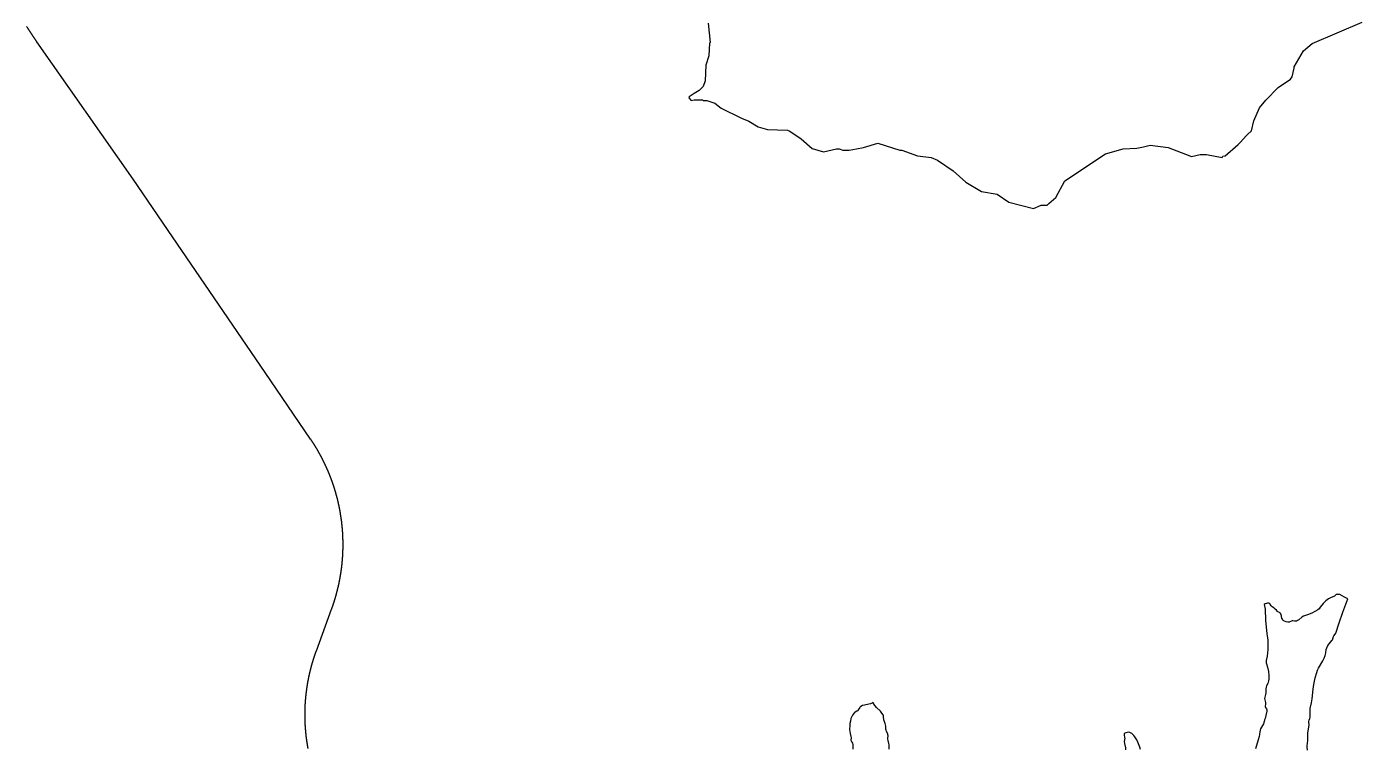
# Model space of a CAD drawing. Header units: millimetres. Extents: x 341818 to 347703, y 7370458 to 7377443.
# Drawn here: x 343151 to 345404, y 7371674 to 7372890 of the extents above; entities that cross this region are included whole.
import ezdxf

# ---------------------------------------------------------------- set-up
doc = ezdxf.new("R2010")
doc.units = ezdxf.units.MM
doc.layers.add('MONTANHÃO', color=220, linetype='Continuous')

msp = doc.modelspace()

# ---------------------------------------------------------------- linework, layer by layer
at = {"layer": 'MONTANHÃO'}
for points in [[(343625.6, 7371674.1), (343625.5, 7371674.5), (343625.4, 7371675), (343625.3, 7371675.5), (343625.3, 7371676), (343625.2, 7371676.4), (343625.1, 7371676.9), (343625, 7371677.4), (343624.9, 7371677.9), (343624.8, 7371678.4), (343624.8, 7371678.8), (343624.7, 7371679.3), (343624.6, 7371679.8), (343624.5, 7371680.3), (343624.4, 7371680.8), (343624.4, 7371681.2), (343624.3, 7371681.7), (343624.2, 7371682.2), (343624.1, 7371682.7), (343624.1, 7371683.2), (343624, 7371683.6), (343623.9, 7371684.1), (343623.8, 7371684.6), (343623.8, 7371685.1), (343623.7, 7371685.6), (343623.6, 7371686.1), (343623.6, 7371686.5), (343623.5, 7371687), (343623.4, 7371687.5), (343623.4, 7371688), (343623.3, 7371688.5), (343623.2, 7371688.9), (343623.2, 7371689.4), (343623.1, 7371689.9), (343623, 7371690.4), (343623, 7371690.9), (343622.9, 7371691.4), (343622.8, 7371691.8), (343622.8, 7371692.3), (343622.7, 7371692.8), (343622.7, 7371693.3), (343622.6, 7371693.8), (343622.6, 7371694.3), (343622.5, 7371694.7), (343622.4, 7371695.2), (343622.4, 7371695.7), (343622.3, 7371696.2), (343622.3, 7371696.7), (343622.2, 7371697.2), (343622.2, 7371697.6), (343622.1, 7371698.1), (343622.1, 7371698.6), (343622, 7371699.1), (343622, 7371699.6), (343621.9, 7371700.1), (343621.9, 7371700.5), (343621.8, 7371701), (343621.8, 7371701.5), (343621.7, 7371702), (343621.7, 7371702.5), (343621.6, 7371703), (343621.6, 7371703.5), (343621.6, 7371703.9), (343621.5, 7371704.4), (343621.5, 7371704.9), (343621.4, 7371705.4), (343621.4, 7371705.9), (343621.4, 7371706.4), (343621.3, 7371706.8), (343621.3, 7371707.3), (343621.2, 7371707.8), (343621.2, 7371708.3), (343621.2, 7371708.8), (343621.1, 7371709.3), (343621.1, 7371709.8), (343621.1, 7371710.2), (343621, 7371710.7), (343621, 7371711.2), (343621, 7371711.7), (343621, 7371712.2), (343620.9, 7371712.7), (343620.9, 7371713.2), (343620.9, 7371713.6), (343620.8, 7371714.1), (343620.8, 7371714.6), (343620.8, 7371715.1), (343620.8, 7371715.6), (343620.7, 7371716.1), (343620.7, 7371716.6), (343620.7, 7371717), (343620.7, 7371717.5), (343620.7, 7371718), (343620.6, 7371718.5), (343620.6, 7371719), (343620.6, 7371719.5), (343620.6, 7371720), (343620.6, 7371720.4), (343620.6, 7371720.9), (343620.5, 7371721.4), (343620.5, 7371721.9), (343620.5, 7371722.4), (343620.5, 7371722.9), (343620.5, 7371723.4), (343620.5, 7371723.9), (343620.5, 7371724.3), (343620.5, 7371724.8), (343620.4, 7371725.3), (343620.4, 7371725.8), (343620.4, 7371726.3), (343620.4, 7371726.8), (343620.4, 7371727.3), (343620.4, 7371727.7), (343620.4, 7371728.2), (343620.4, 7371728.7), (343620.4, 7371729.2), (343620.4, 7371729.7), (343620.4, 7371730.2), (343620.4, 7371730.7), (343620.4, 7371731.2), (343620.4, 7371731.6), (343620.4, 7371732.1), (343620.4, 7371732.6), (343620.4, 7371733.1), (343620.4, 7371733.6), (343620.4, 7371734.1), (343620.4, 7371734.6), (343620.4, 7371735), (343620.4, 7371735.5), (343620.4, 7371736), (343620.4, 7371736.5), (343620.5, 7371737), (343620.5, 7371737.5), (343620.5, 7371738), (343620.5, 7371738.5), (343620.5, 7371738.9), (343620.5, 7371739.4), (343620.5, 7371739.9), (343620.5, 7371740.4), (343620.6, 7371740.9), (343620.6, 7371741.4), (343620.6, 7371741.9), (343620.6, 7371742.3), (343620.6, 7371742.8), (343620.6, 7371743.3), (343620.7, 7371743.8), (343620.7, 7371744.3), (343620.7, 7371744.8), (343620.7, 7371745.3), (343620.7, 7371745.7), (343620.8, 7371746.2), (343620.8, 7371746.7), (343620.8, 7371747.2), (343620.8, 7371747.7), (343620.9, 7371748.2), (343620.9, 7371748.7), (343620.9, 7371749.1), (343621, 7371749.6), (343621, 7371750.1), (343621, 7371750.6), (343621, 7371751.1), (343621.1, 7371751.6), (343621.1, 7371752.1), (343621.1, 7371752.5), (343621.2, 7371753), (343621.2, 7371753.5), (343621.2, 7371754), (343621.3, 7371754.5), (343621.3, 7371755), (343621.4, 7371755.5), (343621.4, 7371755.9), (343621.4, 7371756.4), (343621.5, 7371756.9), (343621.5, 7371757.4), (343621.6, 7371757.9), (343621.6, 7371758.4), (343621.6, 7371758.9), (343621.7, 7371759.3), (343621.7, 7371759.8), (343621.8, 7371760.3), (343621.8, 7371760.8), (343621.9, 7371761.3), (343621.9, 7371761.8), (343622, 7371762.2), (343622, 7371762.7), (343622.1, 7371763.2), (343622.1, 7371763.7), (343622.2, 7371764.2), (343622.2, 7371764.7), (343622.3, 7371765.1), (343622.3, 7371765.6), (343622.4, 7371766.1), (343622.4, 7371766.6), (343622.5, 7371767.1), (343622.5, 7371767.6), (343622.6, 7371768), (343622.7, 7371768.5), (343622.7, 7371769), (343622.8, 7371769.5), (343622.8, 7371770), (343622.9, 7371770.5), (343623, 7371770.9), (343623, 7371771.4), (343623.1, 7371771.9), (343623.2, 7371772.4), (343623.2, 7371772.9), (343623.3, 7371773.4), (343623.4, 7371773.8), (343623.4, 7371774.3), (343623.5, 7371774.8), (343623.6, 7371775.3), (343623.6, 7371775.8), (343623.7, 7371776.2), (343623.8, 7371776.7), (343623.8, 7371777.2), (343623.9, 7371777.7), (343624, 7371778.2), (343624.1, 7371778.7), (343624.1, 7371779.1), (343624.2, 7371779.6), (343624.3, 7371780.1), (343624.4, 7371780.6), (343624.4, 7371781.1), (343624.5, 7371781.5), (343624.6, 7371782), (343624.7, 7371782.5), (343624.8, 7371783), (343624.8, 7371783.5), (343624.9, 7371783.9), (343625, 7371784.4), (343625.1, 7371784.9), (343625.2, 7371785.4), (343625.3, 7371785.9), (343625.3, 7371786.3), (343625.4, 7371786.8), (343625.5, 7371787.3), (343625.6, 7371787.8), (343625.7, 7371788.2), (343625.8, 7371788.7), (343625.9, 7371789.2), (343626, 7371789.7), (343626.1, 7371790.2), (343626.2, 7371790.6), (343626.2, 7371791.1), (343626.3, 7371791.6), (343626.4, 7371792.1), (343626.5, 7371792.5), (343626.6, 7371793), (343626.7, 7371793.5), (343626.8, 7371794), (343626.9, 7371794.5), (343627, 7371794.9), (343627.1, 7371795.4), (343627.2, 7371795.9), (343627.3, 7371796.4), (343627.4, 7371796.8), (343627.5, 7371797.3), (343627.6, 7371797.8), (343627.7, 7371798.3), (343627.8, 7371798.7), (343627.9, 7371799.2), (343628.1, 7371799.7), (343628.2, 7371800.2), (343628.3, 7371800.6), (343628.4, 7371801.1), (343628.5, 7371801.6), (343628.6, 7371802.1), (343628.7, 7371802.5), (343628.8, 7371803), (343628.9, 7371803.5), (343629, 7371803.9), (343629.2, 7371804.4), (343629.3, 7371804.9), (343629.4, 7371805.4), (343629.5, 7371805.8), (343629.6, 7371806.3), (343629.7, 7371806.8), (343629.9, 7371807.3), (343630, 7371807.7), (343630.1, 7371808.2), (343630.2, 7371808.7), (343630.3, 7371809.1), (343630.5, 7371809.6), (343630.6, 7371810.1), (343630.7, 7371810.6), (343630.8, 7371811), (343631, 7371811.5), (343631.1, 7371812), (343631.2, 7371812.4), (343631.3, 7371812.9), (343631.5, 7371813.4), (343631.6, 7371813.8), (343631.7, 7371814.3), (343631.9, 7371814.8), (343632, 7371815.2), (343632.1, 7371815.7), (343632.2, 7371816.2), (343632.4, 7371816.7), (343632.5, 7371817.1), (343632.6, 7371817.6), (343632.8, 7371818.1), (343632.9, 7371818.5), (343633.1, 7371819), (343633.2, 7371819.5), (343633.3, 7371819.9), (343633.5, 7371820.4), (343633.6, 7371820.9), (343633.8, 7371821.3), (343633.9, 7371821.8), (343634, 7371822.3), (343634.2, 7371822.7), (343634.3, 7371823.2), (343634.5, 7371823.6), (343634.6, 7371824.1), (343634.8, 7371824.6), (343634.9, 7371825), (343635, 7371825.5), (343635.2, 7371826), (343635.3, 7371826.4), (343635.5, 7371826.9), (343635.6, 7371827.4), (343635.8, 7371827.8), (343635.9, 7371828.3), (343636.1, 7371828.7), (343636.3, 7371829.2), (343636.4, 7371829.7), (343636.6, 7371830.1), (343636.7, 7371830.6), (343636.9, 7371831.1), (343637, 7371831.5), (343637.2, 7371832), (343637.3, 7371832.4), (343637.5, 7371832.9), (343637.7, 7371833.4), (343637.8, 7371833.8), (343638, 7371834.3), (343638.1, 7371834.7), (343638.3, 7371835.2), (343638.5, 7371835.7), (343638.6, 7371836.1), (343638.8, 7371836.6), (343639, 7371837), (343639.1, 7371837.5), (343639.3, 7371837.9), (343639.5, 7371838.4), (343665.3, 7371908.9), (343665.5, 7371909.4), (343665.6, 7371909.9), (343665.8, 7371910.3), (343666, 7371910.8), (343666.1, 7371911.2), (343666.3, 7371911.7), (343666.4, 7371912.2), (343666.6, 7371912.6), (343666.8, 7371913.1), (343666.9, 7371913.5), (343667.1, 7371914), (343667.3, 7371914.5), (343667.4, 7371914.9), (343667.6, 7371915.4), (343667.7, 7371915.9), (343667.9, 7371916.3), (343668, 7371916.8), (343668.2, 7371917.3), (343668.4, 7371917.7), (343668.5, 7371918.2), (343668.7, 7371918.6), (343668.8, 7371919.1), (343669, 7371919.6), (343669.1, 7371920), (343669.3, 7371920.5), (343669.4, 7371921), (343669.6, 7371921.4), (343669.7, 7371921.9), (343669.9, 7371922.4), (343670, 7371922.8), (343670.2, 7371923.3), (343670.3, 7371923.8), (343670.5, 7371924.2), (343670.6, 7371924.7), (343670.7, 7371925.2), (343670.9, 7371925.6), (343671, 7371926.1), (343671.2, 7371926.6), (343671.3, 7371927.1), (343671.4, 7371927.5), (343671.6, 7371928), (343671.7, 7371928.5), (343671.9, 7371928.9), (343672, 7371929.4), (343672.1, 7371929.9), (343672.3, 7371930.3), (343672.4, 7371930.8), (343672.5, 7371931.3), (343672.7, 7371931.8), (343672.8, 7371932.2), (343672.9, 7371932.7), (343673.1, 7371933.2), (343673.2, 7371933.6), (343673.3, 7371934.1), (343673.5, 7371934.6), (343673.6, 7371935.1), (343673.7, 7371935.5), (343673.8, 7371936), (343674, 7371936.5), (343674.1, 7371936.9), (343674.2, 7371937.4), (343674.3, 7371937.9), (343674.5, 7371938.4), (343674.6, 7371938.8), (343674.7, 7371939.3), (343674.8, 7371939.8), (343674.9, 7371940.3), (343675.1, 7371940.7), (343675.2, 7371941.2), (343675.3, 7371941.7), (343675.4, 7371942.2), (343675.5, 7371942.6), (343675.7, 7371943.1), (343675.8, 7371943.6), (343675.9, 7371944.1), (343676, 7371944.5), (343676.1, 7371945), (343676.2, 7371945.5), (343676.3, 7371946), (343676.4, 7371946.4), (343676.6, 7371946.9), (343676.7, 7371947.4), (343676.8, 7371947.9), (343676.9, 7371948.4), (343677, 7371948.8), (343677.1, 7371949.3), (343677.2, 7371949.8), (343677.3, 7371950.3), (343677.4, 7371950.7), (343677.5, 7371951.2), (343677.6, 7371951.7), (343677.7, 7371952.2), (343677.8, 7371952.7), (343677.9, 7371953.1), (343678, 7371953.6), (343678.1, 7371954.1), (343678.2, 7371954.6), (343678.3, 7371955.1), (343678.4, 7371955.5), (343678.5, 7371956), (343678.6, 7371956.5), (343678.7, 7371957), (343678.8, 7371957.5), (343678.9, 7371957.9), (343679, 7371958.4), (343679.1, 7371958.9), (343679.1, 7371959.4), (343679.2, 7371959.9), (343679.3, 7371960.3), (343679.4, 7371960.8), (343679.5, 7371961.3), (343679.6, 7371961.8), (343679.7, 7371962.3), (343679.8, 7371962.8), (343679.8, 7371963.2), (343679.9, 7371963.7), (343680, 7371964.2), (343680.1, 7371964.7), (343680.2, 7371965.2), (343680.3, 7371965.6), (343680.3, 7371966.1), (343680.4, 7371966.6), (343680.5, 7371967.1), (343680.6, 7371967.6), (343680.7, 7371968.1), (343680.7, 7371968.5), (343680.8, 7371969), (343680.9, 7371969.5), (343681, 7371970), (343681, 7371970.5), (343681.1, 7371971), (343681.2, 7371971.4), (343681.2, 7371971.9), (343681.3, 7371972.4), (343681.4, 7371972.9), (343681.5, 7371973.4), (343681.5, 7371973.9), (343681.6, 7371974.4), (343681.7, 7371974.8), (343681.7, 7371975.3), (343681.8, 7371975.8), (343681.8, 7371976.3), (343681.9, 7371976.8), (343682, 7371977.3), (343682, 7371977.8), (343682.1, 7371978.2), (343682.2, 7371978.7), (343682.2, 7371979.2), (343682.3, 7371979.7), (343682.3, 7371980.2), (343682.4, 7371980.7), (343682.5, 7371981.2), (343682.5, 7371981.6), (343682.6, 7371982.1), (343682.6, 7371982.6), (343682.7, 7371983.1), (343682.7, 7371983.6), (343682.8, 7371984.1), (343682.8, 7371984.6), (343682.9, 7371985), (343682.9, 7371985.5), (343683, 7371986), (343683, 7371986.5), (343683.1, 7371987), (343683.1, 7371987.5), (343683.2, 7371988), (343683.2, 7371988.5), (343683.3, 7371988.9), (343683.3, 7371989.4), (343683.3, 7371989.9), (343683.4, 7371990.4), (343683.4, 7371990.9), (343683.5, 7371991.4), (343683.5, 7371991.9), (343683.5, 7371992.4), (343683.6, 7371992.8), (343683.6, 7371993.3), (343683.7, 7371993.8), (343683.7, 7371994.3), (343683.7, 7371994.8), (343683.8, 7371995.3), (343683.8, 7371995.8), (343683.8, 7371996.3), (343683.9, 7371996.7), (343683.9, 7371997.2), (343683.9, 7371997.7), (343684, 7371998.2), (343684, 7371998.7), (343684, 7371999.2), (343684.1, 7371999.7), (343684.1, 7372000.2), (343684.1, 7372000.7), (343684.1, 7372001.1), (343684.2, 7372001.6), (343684.2, 7372002.1), (343684.2, 7372002.6), (343684.2, 7372003.1), (343684.2, 7372003.6), (343684.3, 7372004.1), (343684.3, 7372004.6), (343684.3, 7372005.1), (343684.3, 7372005.5), (343684.3, 7372006), (343684.4, 7372006.5), (343684.4, 7372007), (343684.4, 7372007.5), (343684.4, 7372008), (343684.4, 7372008.5), (343684.4, 7372009), (343684.5, 7372009.5), (343684.5, 7372009.9), (343684.5, 7372010.4), (343684.5, 7372010.9), (343684.5, 7372011.4), (343684.5, 7372011.9), (343684.5, 7372012.4), (343684.5, 7372012.9), (343684.5, 7372013.4), (343684.5, 7372013.9), (343684.5, 7372014.4), (343684.5, 7372014.8), (343684.6, 7372015.3), (343684.6, 7372015.8), (343684.6, 7372016.3), (343684.6, 7372016.8), (343684.6, 7372017.3), (343684.6, 7372017.8), (343684.6, 7372018.3), (343684.6, 7372018.8), (343684.6, 7372019.2), (343684.6, 7372019.7), (343684.5, 7372020.2), (343684.5, 7372020.7), (343684.5, 7372021.2), (343684.5, 7372021.7), (343684.5, 7372022.2), (343684.5, 7372022.7), (343684.5, 7372023.2), (343684.5, 7372023.7), (343684.5, 7372024.1), (343684.5, 7372024.6), (343684.5, 7372025.1), (343684.5, 7372025.6), (343684.4, 7372026.1), (343684.4, 7372026.6), (343684.4, 7372027.1), (343684.4, 7372027.6), (343684.4, 7372028.1), (343684.4, 7372028.5), (343684.4, 7372029), (343684.3, 7372029.5), (343684.3, 7372030), (343684.3, 7372030.5), (343684.3, 7372031), (343684.3, 7372031.5), (343684.2, 7372032), (343684.2, 7372032.5), (343684.2, 7372032.9), (343684.2, 7372033.4), (343684.1, 7372033.9), (343684.1, 7372034.4), (343684.1, 7372034.9), (343684.1, 7372035.4), (343684, 7372035.9), (343684, 7372036.4), (343684, 7372036.9), (343683.9, 7372037.3), (343683.9, 7372037.8), (343683.9, 7372038.3), (343683.8, 7372038.8), (343683.8, 7372039.3), (343683.8, 7372039.8), (343683.7, 7372040.3), (343683.7, 7372040.8), (343683.7, 7372041.2), (343683.6, 7372041.7), (343683.6, 7372042.2), (343683.6, 7372042.7), (343683.5, 7372043.2), (343683.5, 7372043.7), (343683.4, 7372044.2), (343683.4, 7372044.7), (343683.4, 7372045.2), (343683.3, 7372045.6), (343683.3, 7372046.1), (343683.2, 7372046.6), (343683.2, 7372047.1), (343683.1, 7372047.6), (343683.1, 7372048.1), (343683, 7372048.6), (343683, 7372049), (343682.9, 7372049.5), (343682.9, 7372050), (343682.8, 7372050.5), (343682.8, 7372051), (343682.7, 7372051.5), (343682.7, 7372052), (343682.6, 7372052.5), (343682.6, 7372052.9), (343682.5, 7372053.4), (343682.5, 7372053.9), (343682.4, 7372054.4), (343682.3, 7372054.9), (343682.3, 7372055.4), (343682.2, 7372055.9), (343682.2, 7372056.3), (343682.1, 7372056.8), (343682.1, 7372057.3), (343682, 7372057.8), (343681.9, 7372058.3), (343681.9, 7372058.8), (343681.8, 7372059.3), (343681.7, 7372059.7), (343681.7, 7372060.2), (343681.6, 7372060.7), (343681.5, 7372061.2), (343681.5, 7372061.7), (343681.4, 7372062.2), (343681.3, 7372062.7), (343681.3, 7372063.1), (343681.2, 7372063.6), (343681.1, 7372064.1), (343681, 7372064.6), (343681, 7372065.1), (343680.9, 7372065.6), (343680.8, 7372066), (343680.7, 7372066.5), (343680.7, 7372067), (343680.6, 7372067.5), (343680.5, 7372068), (343680.4, 7372068.5), (343680.4, 7372068.9), (343680.3, 7372069.4), (343680.2, 7372069.9), (343680.1, 7372070.4), (343680, 7372070.9), (343680, 7372071.4), (343679.9, 7372071.8), (343679.8, 7372072.3), (343679.7, 7372072.8), (343679.6, 7372073.3), (343679.5, 7372073.8), (343679.4, 7372074.2), (343679.4, 7372074.7), (343679.3, 7372075.2), (343679.2, 7372075.7), (343679.1, 7372076.2), (343679, 7372076.6), (343678.9, 7372077.1), (343678.8, 7372077.6), (343678.7, 7372078.1), (343678.6, 7372078.6), (343678.5, 7372079.1), (343678.4, 7372079.5), (343678.3, 7372080), (343678.2, 7372080.5), (343678.1, 7372081), (343678, 7372081.4), (343677.9, 7372081.9), (343677.8, 7372082.4), (343677.7, 7372082.9), (343677.6, 7372083.4), (343677.5, 7372083.8), (343677.4, 7372084.3), (343677.3, 7372084.8), (343677.2, 7372085.3), (343677.1, 7372085.8), (343677, 7372086.2), (343676.9, 7372086.7), (343676.8, 7372087.2), (343676.7, 7372087.7), (343676.6, 7372088.1), (343676.5, 7372088.6), (343676.4, 7372089.1), (343676.2, 7372089.6), (343676.1, 7372090.1), (343676, 7372090.5), (343675.9, 7372091), (343675.8, 7372091.5), (343675.7, 7372092), (343675.6, 7372092.4), (343675.5, 7372092.9), (343675.3, 7372093.4), (343675.2, 7372093.9), (343675.1, 7372094.3), (343675, 7372094.8), (343674.9, 7372095.3), (343674.7, 7372095.8), (343674.6, 7372096.2), (343674.5, 7372096.7), (343674.4, 7372097.2), (343674.2, 7372097.7), (343674.1, 7372098.1), (343674, 7372098.6), (343673.9, 7372099.1), (343673.7, 7372099.5), (343673.6, 7372100), (343673.5, 7372100.5), (343673.4, 7372101), (343673.2, 7372101.4), (343673.1, 7372101.9), (343673, 7372102.4), (343672.8, 7372102.8), (343672.7, 7372103.3), (343672.6, 7372103.8), (343672.4, 7372104.3), (343672.3, 7372104.7), (343672.2, 7372105.2), (343672, 7372105.7), (343671.9, 7372106.1), (343671.8, 7372106.6), (343671.6, 7372107.1), (343671.5, 7372107.5), (343671.3, 7372108), (343671.2, 7372108.5), (343671.1, 7372109), (343670.9, 7372109.4), (343670.8, 7372109.9), (343670.6, 7372110.4), (343670.5, 7372110.8), (343670.3, 7372111.3), (343670.2, 7372111.8), (343670.1, 7372112.2), (343669.9, 7372112.7), (343669.8, 7372113.2), (343669.6, 7372113.6), (343669.5, 7372114.1), (343669.3, 7372114.6), (343669.2, 7372115), (343669, 7372115.5), (343668.9, 7372116), (343668.7, 7372116.4), (343668.5, 7372116.9), (343668.4, 7372117.4), (343668.2, 7372117.8), (343668.1, 7372118.3), (343667.9, 7372118.7), (343667.8, 7372119.2), (343667.6, 7372119.7), (343667.5, 7372120.1), (343667.3, 7372120.6), (343667.1, 7372121.1), (343667, 7372121.5), (343666.8, 7372122), (343666.7, 7372122.4), (343666.5, 7372122.9), (343666.3, 7372123.4), (343666.2, 7372123.8), (343666, 7372124.3), (343665.8, 7372124.8), (343665.7, 7372125.2), (343665.5, 7372125.7), (343665.3, 7372126.1), (343665.2, 7372126.6), (343665, 7372127.1), (343664.8, 7372127.5), (343664.7, 7372128), (343664.5, 7372128.4), (343664.3, 7372128.9), (343664.1, 7372129.3), (343664, 7372129.8), (343663.8, 7372130.3), (343663.6, 7372130.7), (343663.4, 7372131.2), (343663.3, 7372131.6), (343663.1, 7372132.1), (343662.9, 7372132.5), (343662.7, 7372133), (343662.5, 7372133.5), (343662.4, 7372133.9), (343662.2, 7372134.4), (343662, 7372134.8), (343661.8, 7372135.3), (343661.6, 7372135.7), (343661.5, 7372136.2), (343661.3, 7372136.6), (343661.1, 7372137.1), (343660.9, 7372137.5), (343660.7, 7372138), (343660.5, 7372138.4), (343660.3, 7372138.9), (343660.2, 7372139.3), (343660, 7372139.8), (343659.8, 7372140.2), (343659.6, 7372140.7), (343659.4, 7372141.2), (343659.2, 7372141.6), (343659, 7372142.1), (343658.8, 7372142.5), (343658.6, 7372143), (343658.4, 7372143.4), (343658.2, 7372143.8), (343658, 7372144.3), (343657.8, 7372144.7), (343657.6, 7372145.2), (343657.4, 7372145.6), (343657.2, 7372146.1), (343657, 7372146.5), (343656.8, 7372147), (343656.6, 7372147.4), (343656.4, 7372147.9), (343656.2, 7372148.3), (343656, 7372148.8), (343655.8, 7372149.2), (343655.6, 7372149.7), (343655.4, 7372150.1), (343655.2, 7372150.5), (343655, 7372151), (343654.8, 7372151.4), (343654.6, 7372151.9), (343654.4, 7372152.3), (343654.2, 7372152.8), (343654, 7372153.2), (343653.8, 7372153.6), (343653.6, 7372154.1), (343653.3, 7372154.5), (343653.1, 7372155), (343652.9, 7372155.4), (343652.7, 7372155.8), (343652.5, 7372156.3), (343652.3, 7372156.7), (343652.1, 7372157.2), (343651.8, 7372157.6), (343651.6, 7372158), (343651.4, 7372158.5), (343651.2, 7372158.9), (343651, 7372159.4), (343650.7, 7372159.8), (343650.5, 7372160.2), (343650.3, 7372160.7), (343650.1, 7372161.1), (343649.9, 7372161.5), (343649.6, 7372162), (343649.4, 7372162.4), (343649.2, 7372162.8), (343649, 7372163.3), (343648.7, 7372163.7), (343648.5, 7372164.1), (343648.3, 7372164.6), (343648.1, 7372165), (343647.8, 7372165.4), (343647.6, 7372165.9), (343647.4, 7372166.3), (343647.1, 7372166.7), (343646.9, 7372167.2), (343646.7, 7372167.6), (343646.4, 7372168), (343646.2, 7372168.5), (343646, 7372168.9), (343645.7, 7372169.3), (343645.5, 7372169.8), (343645.3, 7372170.2), (343645, 7372170.6), (343644.8, 7372171), (343644.6, 7372171.5), (343644.3, 7372171.9), (343644.1, 7372172.3), (343643.8, 7372172.7), (343643.6, 7372173.2), (343643.4, 7372173.6), (343643.1, 7372174), (343642.9, 7372174.5), (343642.6, 7372174.9), (343642.4, 7372175.3), (343642.1, 7372175.7), (343641.9, 7372176.1), (343641.6, 7372176.6), (343641.4, 7372177), (343641.2, 7372177.4), (343640.9, 7372177.8), (343640.7, 7372178.3), (343640.4, 7372178.7), (343640.2, 7372179.1), (343639.9, 7372179.5), (343639.7, 7372179.9), (343639.4, 7372180.4), (343639.2, 7372180.8), (343638.9, 7372181.2), (343638.6, 7372181.6), (343638.4, 7372182), (343638.1, 7372182.5), (343637.9, 7372182.9), (343637.6, 7372183.3), (343637.4, 7372183.7), (343637.1, 7372184.1), (343636.8, 7372184.5), (343636.6, 7372185), (343636.3, 7372185.4), (343636.1, 7372185.8), (343635.8, 7372186.2), (343635.5, 7372186.6), (343635.3, 7372187), (343635, 7372187.4), (343634.8, 7372187.8), (343634.5, 7372188.3), (343634.2, 7372188.7), (343634, 7372189.1), (343633.7, 7372189.5), (343633.4, 7372189.9), (343633.2, 7372190.3), (343632.9, 7372190.7), (343632.6, 7372191.1), (343632.4, 7372191.5), (343632.1, 7372192), (343631.8, 7372192.4), (343631.5, 7372192.8), (343631.3, 7372193.2), (343631, 7372193.6), (343630.7, 7372194), (343630.5, 7372194.4), (343630.2, 7372194.8), (343629.9, 7372195.2), (343553.4, 7372307.7), (343397.1, 7372536.1), (343330.4, 7372633.5), (343168.1, 7372864.8), (343167.7, 7372865.3), (343167.3, 7372865.9), (343167, 7372866.4), (343166.6, 7372867), (343166.2, 7372867.5), (343165.8, 7372868.1), (343165.4, 7372868.6), (343165, 7372869.2), (343164.7, 7372869.7), (343164.3, 7372870.3), (343163.9, 7372870.8), (343163.5, 7372871.4), (343163.1, 7372872), (343162.8, 7372872.5), (343162.4, 7372873.1), (343162, 7372873.6), (343161.6, 7372874.2), (343161.3, 7372874.7), (343160.9, 7372875.3), (343160.5, 7372875.9), (343160.1, 7372876.4), (343159.8, 7372877), (343159.4, 7372877.5), (343159, 7372878.1), (343158.7, 7372878.7), (343158.3, 7372879.2), (343157.9, 7372879.8), (343157.5, 7372880.4), (343157.2, 7372880.9), (343156.8, 7372881.5), (343156.4, 7372882), (343156.1, 7372882.6), (343155.7, 7372883.2), (343155.3, 7372883.7), (343155, 7372884.3), (343154.6, 7372884.9), (343154.2, 7372885.4), (343153.9, 7372886), (343153.5, 7372886.6), (343153.2, 7372887.1), (343152.8, 7372887.7), (343152.4, 7372888.3), (343152.1, 7372888.8), (343151.7, 7372889.4), (343151.4, 7372890), (343151, 7372890.5)], [(344300.1, 7372896.3), (344303.7, 7372863.9), (344302.5, 7372862.7), (344301.3, 7372841.1), (344296.5, 7372825.5), (344295.3, 7372799.1), (344291.7, 7372789.5), (344285.1, 7372782.9), (344276.7, 7372777.5), (344268.3, 7372772.1), (344267.7, 7372770.3), (344271.9, 7372766.1), (344276.7, 7372767.3), (344291.1, 7372767.3), (344291.7, 7372766.1), (344298.3, 7372766.1), (344311.5, 7372761.3), (344322.3, 7372752.9), (344356.5, 7372736.1), (344369.1, 7372731.3), (344384.7, 7372721.7), (344400.3, 7372716.9), (344433.9, 7372715.7), (344437.8, 7372714.4), (344457.2, 7372701.6), (344475.6, 7372684.8), (344494.6, 7372679.7), (344516.7, 7372684.5), (344521.5, 7372684.5), (344527.5, 7372682.1), (344538.3, 7372682.1), (344550.3, 7372684.5), (344562.3, 7372686.9), (344586.3, 7372694.1), (344623.5, 7372682.1), (344627.1, 7372682.1), (344653.5, 7372672.5), (344676.3, 7372670.1), (344687.1, 7372665.3), (344713.5, 7372647.3), (344735.1, 7372628.1), (344761.5, 7372612.5), (344787.5, 7372607.9), (344807.4, 7372594.4), (344849, 7372584.2), (344861.9, 7372589.7), (344871.9, 7372589.7), (344874.9, 7372592.1), (344886.9, 7372602.3), (344901.9, 7372630.5), (344970.3, 7372676.1), (345000.3, 7372684.5), (345023.1, 7372685.7), (345034.5, 7372688.1), (345045.9, 7372690.5), (345075.9, 7372686.9), (345105.1, 7372675.5), (345115.5, 7372671.3), (345129.9, 7372674.9), (345140.7, 7372674.9), (345167.1, 7372670.1), (345168.4, 7372672.3), (345172.4, 7372672.5), (345194, 7372692), (345197.5, 7372695.1), (345208.3, 7372706.7), (345209.5, 7372707.9), (345209.8, 7372708.7), (345216.9, 7372715.1), (345220.5, 7372731.9), (345230.1, 7372753.5), (345240.9, 7372766.7), (345261.9, 7372787.7), (345282.3, 7372802.1), (345285.3, 7372805.7), (345288.9, 7372820.7), (345288.9, 7372822.7), (345304.3, 7372849.4), (345319, 7372862.1), (345403.5, 7372898.1)], [(345310.9, 7371671.3), (345310.4, 7371676.4), (345310.4, 7371678.6), (345311.5, 7371687.5), (345311.8, 7371700.2), (345312.2, 7371703.3), (345313.4, 7371710.3), (345313.8, 7371713.4), (345313.5, 7371719.2), (345313.8, 7371721.6), (345314.9, 7371724.4), (345315.5, 7371726.6), (345315.7, 7371729), (345315.6, 7371737.9), (345315.9, 7371741.4), (345318, 7371751), (345319, 7371757.6), (345320.6, 7371774.1), (345321.7, 7371781.7), (345324.2, 7371793.3), (345326.7, 7371802.3), (345328, 7371805.7), (345329.8, 7371809.4), (345336.8, 7371821.5), (345339.3, 7371826.1), (345341.1, 7371830.9), (345342.1, 7371835.4), (345342.6, 7371840.8), (345343.7, 7371843.8), (345345.7, 7371847.8), (345347.5, 7371850.3), (345352.3, 7371855.7), (345353.3, 7371857.2), (345354.1, 7371858.7), (345355, 7371862.6), (345355.5, 7371864), (345357.6, 7371866.7), (345358.8, 7371868.4), (345364.7, 7371886), (345370.8, 7371903.8), (345379.4, 7371926.3), (345373.6, 7371928.9), (345365.8, 7371933.5), (345364.8, 7371933.2), (345363, 7371933.3), (345361.5, 7371933.8), (345360.5, 7371933.7), (345359.5, 7371933.3), (345356.5, 7371930.9), (345355.3, 7371930.2), (345350.9, 7371928.5), (345348.7, 7371927.4), (345346.5, 7371926.1), (345344.3, 7371924.5), (345342.1, 7371922.6), (345339.9, 7371920.4), (345337.7, 7371918.1), (345332.7, 7371912), (345330.8, 7371909.5), (345328.7, 7371907.7), (345324.7, 7371905.3), (345318.5, 7371902.1), (345311, 7371899), (345304.3, 7371896.7), (345301.4, 7371895.1), (345296.5, 7371891), (345294.5, 7371889.6), (345292.4, 7371888.7), (345290.4, 7371888.3), (345289.2, 7371888.4), (345286.4, 7371889.1), (345285.1, 7371889.2), (345283.9, 7371888.8), (345281.4, 7371887.5), (345280.2, 7371887.1), (345277.9, 7371887), (345275.2, 7371887.4), (345272.6, 7371888.3), (345270.3, 7371889.5), (345269.4, 7371890.4), (345268.7, 7371891.7), (345268.1, 7371893.5), (345266.6, 7371899.6), (345265.8, 7371901.2), (345264.8, 7371902.4), (345263.8, 7371903), (345261.3, 7371904.2), (345260.3, 7371904.9), (345258.8, 7371906.9), (345256.8, 7371908.9), (345254.1, 7371910.8), (345251.5, 7371912.6), (345249.8, 7371914.3), (345248, 7371917.3), (345247.2, 7371918.3), (345246.3, 7371918.8), (345245, 7371919.1), (345243.6, 7371919), (345241.9, 7371918.5), (345240, 7371917.7), (345238, 7371916.6), (345239.7, 7371908.6), (345240.1, 7371890.4), (345242.5, 7371867.2), (345243.1, 7371863.7), (345243.8, 7371860.3), (345244.2, 7371856.8), (345244.5, 7371849.1), (345244.2, 7371840.6), (345243.1, 7371829.7), (345241.5, 7371822), (345241.4, 7371820.1), (345241.4, 7371818.5), (345241.9, 7371816.4), (345243.8, 7371811), (345245.3, 7371803.7), (345245.9, 7371797.1), (345245.9, 7371794), (345245.7, 7371791), (345245.3, 7371788.2), (345244.7, 7371785.6), (345244, 7371783.6), (345241.9, 7371779.3), (345241.3, 7371777.4), (345240.8, 7371774.4), (345240.7, 7371767.9), (345240.3, 7371765.1), (345239, 7371760.3), (345238.7, 7371758.4), (345238.9, 7371756.1), (345240.2, 7371751.3), (345240.5, 7371749.2), (345240, 7371744.8), (345240.2, 7371743.1), (345241.8, 7371740.6), (345242.3, 7371738.9), (345242.3, 7371736.9), (345240.6, 7371729.8), (345239.6, 7371724.6), (345238.8, 7371722), (345238.1, 7371719.5), (345236.7, 7371715.8), (345232.1, 7371707.1), (345231.2, 7371704.6), (345230.7, 7371702.3), (345230.4, 7371697.5), (345229.8, 7371694), (345228.2, 7371688.3), (345223.5, 7371673.2)], [(344605.4, 7371672.8), (344605.8, 7371677.8), (344605.7, 7371680.1), (344605.3, 7371682.4), (344603.8, 7371687.5), (344603.5, 7371689.5), (344603.4, 7371691.2), (344603.8, 7371695.2), (344603.6, 7371697), (344603.1, 7371698.9), (344601.2, 7371702.8), (344600.6, 7371704.6), (344600.2, 7371706.8), (344599.9, 7371711.7), (344599.6, 7371713.8), (344599, 7371715.9), (344597.4, 7371720.5), (344596.8, 7371722.5), (344596.3, 7371727.5), (344595.9, 7371729.1), (344595.3, 7371730.6), (344593.4, 7371733.7), (344590.7, 7371737), (344584.4, 7371743.2), (344582, 7371745.9), (344580, 7371748.8), (344578.8, 7371751.6), (344576.9, 7371750.3), (344574.3, 7371749.3), (344571.5, 7371748.6), (344564.2, 7371747.2), (344560.7, 7371746.2), (344557.9, 7371744.8), (344556.8, 7371744), (344555.9, 7371743), (344553.5, 7371739), (344552.5, 7371737.7), (344551.3, 7371736.8), (344548.3, 7371735.2), (344547, 7371734.4), (344545.4, 7371732.6), (344543.8, 7371730.4), (344542.5, 7371727.7), (344541.2, 7371724.6), (344540.1, 7371720.1), (344539.4, 7371716.3), (344539, 7371712.5), (344538.9, 7371705.8), (344539.1, 7371702.6), (344539.6, 7371699.5), (344541.1, 7371694), (344541.4, 7371692), (344541.2, 7371688.2), (344541.4, 7371686.7), (344542.8, 7371684.8), (344543.6, 7371683), (344544.1, 7371680.8), (344544.4, 7371672.8)], [(345029.7, 7371672.5), (345028.2, 7371676), (345025.2, 7371684.5), (345023.3, 7371688.3), (345019.8, 7371693.8), (345018.2, 7371695.8), (345016.6, 7371697.5), (345014.9, 7371699.2), (345013.7, 7371700), (345011.6, 7371700.9), (345009.2, 7371701.3), (345006.8, 7371701.2), (345004.7, 7371700.6), (345003.2, 7371699.8), (345002.2, 7371698.9), (345001.8, 7371698.1), (345001.7, 7371696.9), (345002.6, 7371692.6), (345002.8, 7371691.1), (345002.2, 7371685.8), (345002.5, 7371682.4), (345004, 7371675.1), (345004.4, 7371671.9)]]:
    msp.add_lwpolyline(points, dxfattribs=at)

doc.saveas('drawing.dxf')
